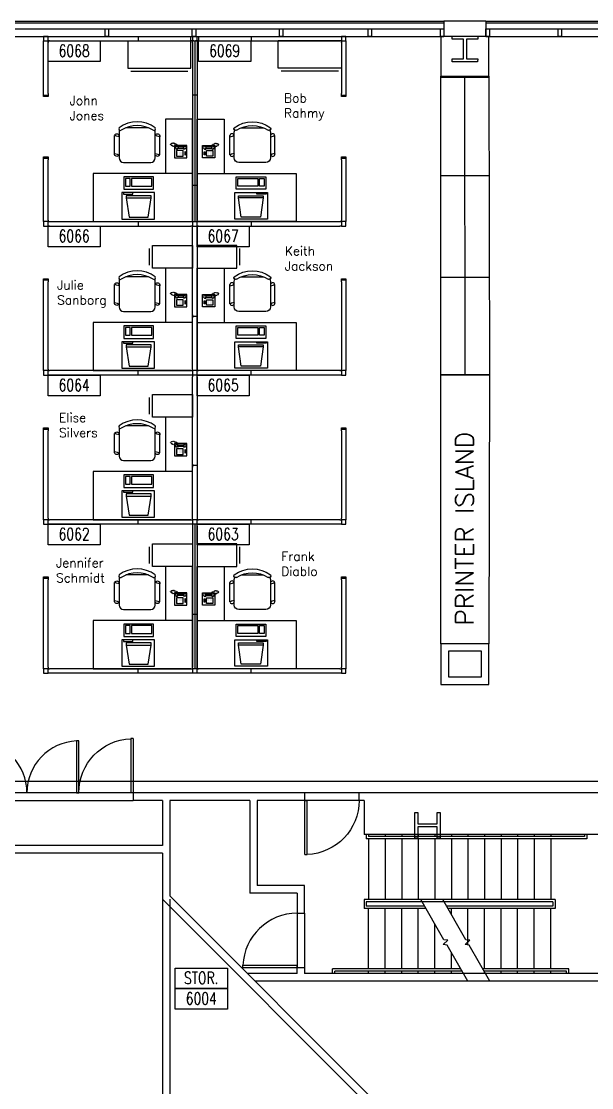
# Model space of a CAD drawing. Header units: millimetres. Extents: x 489553527 to 489553786, y 110504148 to 110504403.
# Drawn here: x 489553643.5 to 489553681.4, y 110504331.7 to 110504402.5 of the extents above; entities that cross this region are included whole.
import ezdxf
from ezdxf.enums import TextEntityAlignment as Align

# ---------------------------------------------------------------- set-up
doc = ezdxf.new("R2010")
doc.units = ezdxf.units.MM
for name, color, linetype in [('CHAIRS', 4, 'Continuous'), ('CPU', 6, 'Continuous'), ('E-B-CORE', 8, 'Continuous'), ('E-B-FURR', 6, 'Continuous'), ('E-B-GLAZ', 8, 'Continuous'), ('E-B-MULL', 8, 'Continuous'), ('E-B-SHEL', 2, 'Continuous'), ('E-C-HEAD', 5, 'Continuous'), ('E-F-DOOR', 3, 'Continuous'), ('E-F-STAIR', 8, 'Continuous'), ('E-S-COLM', 8, 'Continuous'), ('EMPLOYEE', 1, 'Continuous'), ('FILE_CABINETS', 1, 'Continuous'), ('FURNITURE', 3, 'Continuous'), ('PANELS_201', 6, 'Continuous'), ('PHONES', 4, 'Continuous'), ('PRINTER_ISLAND', 7, 'Continuous'), ('RMNUM', 40, 'Continuous')]:
    doc.layers.add(name, color=color, linetype=linetype)
doc.styles.add('ARCHITXT', font='simplex.shx')
doc.styles.add('ROMANS', font='romans', dxfattribs={"width": 0.75, "height": 8})

# ---------------------------------------------------------------- blocks, each defined once
blk = doc.blocks.new('DR-36')
for p, q in [((0, 36), (0, 0)), ((0, 36), (1.5, 36)), ((1.5, 36), (1.5, 0)), ((0, 0), (1.5, 0))]:
    blk.add_line(p, q)
blk.add_arc((0, 0), 36, 0, 87.61406)
blk = doc.blocks.new('DR-69P')
for points in [[(1.5, 0), (0, 0), (0, 34.5), (1.5, 34.5)], [(67.5, 0), (69, 0), (69, 34.5), (67.5, 34.5)]]:
    blk.add_lwpolyline(points, close=True)
for centre, start, end in [((0, 0), 0, 87.51045), ((69, 0), 92.48955, 180)]:
    blk.add_arc(centre, 34.5, start, end)
blk = doc.blocks.new('RMNUM')
at = {"layer": 'RMNUM'}
blk.add_lwpolyline([(-16.33354, 6.674702), (18.388073, 6.674702), (18.388073, -6.982766), (-16.33354, -6.982766), (-16.33354, 6.674702)], dxfattribs=at)
at = {"layer": 'RMNUM', "style": 'ROMANS', "width": 0.75}
blk.add_attdef('NUMBER', text='', height=8, dxfattribs=at).set_placement((1.027267, 0.114097), align=Align.MIDDLE_CENTER)
blk = doc.blocks.new('DESK2')
for p, q in [((33, 0), (-33, 0)), ((-33, 0), (-33, -68)), ((33, -32), (33, 0)), ((-33, -32), (33, -32)), ((-15, -68), (-15, -32)), ((-33, -68), (-15, -68))]:
    blk.add_line(p, q)
blk = doc.blocks.new('RECTANG')
for p, q in [((1, 1), (0, 1)), ((0, 1), (0, 0)), ((1, 0), (1, 1)), ((0, 0), (1, 0))]:
    blk.add_line(p, q)
blk = doc.blocks.new('IBMAT', base_point=(61, 306))
for p, q in [((75, 307), (75, 306)), ((81, 307), (75, 307)), ((81, 306), (81, 307))]:
    blk.add_line(p, q)
at = {"xscale": 21, "yscale": 17, "zscale": 21}
blk.add_blockref('RECTANG', (61, 306), dxfattribs=at)
blk = doc.blocks.new('KEYBOARD', base_point=(60, 294))
for p, xscale, yscale, zscale in [((60, 294), 19, 8, 19), ((61, 295), 13, 5, 13), ((75, 295), 3, 5, 3)]:
    blk.add_blockref('RECTANG', p, dxfattribs=dict(xscale=xscale, yscale=yscale, zscale=zscale))
blk = doc.blocks.new('COMPUTER')
for p, q in [((-6.64, 16.23), (-8.5, 3.5)), ((6.08, 16.23), (-6.64, 16.23)), ((8, 3.5), (6.08, 16.23)), ((-8.5, 3.5), (-8.5, 2.04)), ((8, 3.5), (-8.5, 3.5)), ((-8.5, 2.04), (8, 2.04)), ((8, 2.04), (8, 3.5))]:
    blk.add_line(p, q)
at = {"xscale": 1.033846153846154, "yscale": 1.033846153846154, "zscale": 1.033846153846154}
for name, p in [('IBMAT', (-10.86, 0)), ('KEYBOARD', (-10.05, -10.5))]:
    blk.add_blockref(name, p, dxfattribs=at)
blk = doc.blocks.new('CHAIR7')
for p, q in [((5.12, 15.04), (17.88, 15.04)), ((0, 9), (0, -9)), ((20, 12), (3, 12)), ((23, -7.44), (23, 7.44)), ((3, -12), (20, -12)), ((5.12, -15), (17.88, -15))]:
    blk.add_line(p, q)
for centre, radius, start, end in [((5.56, 13.54), 1.56, 73.7398, 286.2602), ((17.44, 13.54), 1.56, 253.7398, 106.2602), ((3, 9), 3, 90, 180), ((20, 9), 3, 62.41556, 90), ((22.34, 11.12), 1.1, 53.30994, 212.02741), ((4.82, 0), 19.64, 327.57575, 32.42425), ((7, 0), 20, 323.1301, 36.8699), ((3, -9), 3, 180, 270), ((5.56, -13.5), 1.56, 73.7398, 286.2602), ((17.44, -13.5), 1.56, 253.7398, 106.2602), ((20, -9), 3, 270, 297.58444), ((22.34, -11.12), 1.1, 147.97259, 306.69006)]:
    blk.add_arc(centre, radius, start, end)
blk = doc.blocks.new('FNPHONE')
for p, q in [((-9.1, 0.22), (-9.7, 0.02)), ((-8.9, 0.62), (-9.5, 0.42)), ((-8.7, 1.02), (-9.3, 0.82)), ((-8.5, 1.42), (-9.1, 1.22)), ((-8.3, 1.82), (-8.9, 1.62)), ((-7.14, 0.56), (-7.5, -0.58)), ((-7.29, 6.54), (-7.29, 1.54)), ((-6.29, 6.54), (-6.29, 1.54)), ((-3.87, 4.85), (-3.87, 4.85)), ((-3.87, 3.91), (-3.87, 3.91)), ((-3.87, 2.97), (-3.87, 2.97)), ((-3.87, 2.03), (-3.87, 2.03)), ((-2.94, 4.85), (-2.94, 4.85)), ((-2.94, 3.91), (-2.94, 3.91)), ((-2.94, 2.97), (-2.94, 2.97)), ((-2.94, 2.03), (-2.94, 2.03)), ((-2, 4.85), (-2, 4.85)), ((-2, 3.91), (-2, 3.91)), ((-2, 2.97), (-2, 2.97)), ((-2, 2.03), (-2, 2.03)), ((-9.3, -0.18), (-9.9, -0.38)), ((-9.3, -0.58), (-9.9, -0.78)), ((-9.3, -0.98), (-9.9, -1.18)), ((-9.3, -1.38), (-9.9, -1.58)), ((-9.1, -1.78), (-9.7, -1.98)), ((-8.9, -2.18), (-9.5, -2.38)), ((-8.43, -2.46), (-9.03, -2.66)), ((-7.9, -1.98), (-8.5, -2.18)), ((-7.7, -1.58), (-8.3, -1.78)), ((-7.5, -1.18), (-8.1, -1.38)), ((-7.3, -0.78), (-7.9, -0.98))]:
    blk.add_line(p, q)
for centre, start, end in [((-6.79, 6.54), 298.49146, 241.50854), ((-6.79, 1.54), 118.49146, 61.50854)]:
    blk.add_arc(centre, 1.05, start, end)
for p, xscale, yscale, zscale in [((-8.21, 0), 8.20528234483245, 8.104073169521023, 8.20528234483245), ((-4.03, 6.72), 2.03125, 0.46875, 2.03125), ((-4.81, 1.25), 3.75, 4.375, 3.75)]:
    blk.add_blockref('RECTANG', p, dxfattribs=dict(xscale=xscale, yscale=yscale, zscale=zscale))
blk = doc.blocks.new('FC15X27A')
for p, q in [((7.53125, 0), (-7.53125, 0)), ((-7.53125, 0), (-7.53125, -26.5)), ((7.53125, -26.5), (7.53125, 0)), ((-7.53125, -26.5), (7.53125, -26.5)), ((-5.53125, -28.5), (5.53125, -28.5))]:
    blk.add_line(p, q)
blk = doc.blocks.new('FC42X18D')
for p, q in [((-21, 0), (-21, -18)), ((-21, 0), (21, 0)), ((21, -18), (21, 0)), ((-21, -18), (21, -18)), ((-19, -20), (19, -20))]:
    blk.add_line(p, q)

msp = doc.modelspace()

# ---------------------------------------------------------------- linework, layer by layer
at = {"layer": 'E-B-CORE'}
for p, q in [((489553653.3561563, 110504351.2981165), (489553650.9061564, 110504351.2981165)), ((489553650.9061564, 110504351.2981165), (489553650.9061564, 110504350.7981165)), ((489553662.3311564, 110504351.2981165), (489553653.3561563, 110504351.2981165)), ((489553662.3311564, 110504350.7981165), (489553662.3311564, 110504351.2981165)), ((489553691.4576391, 110504351.2981165), (489553665.9311564, 110504351.2981165)), ((489553665.9311564, 110504350.7981165), (489553665.9311564, 110504351.2981165)), ((489553652.8561563, 110504350.7981165), (489553650.9061564, 110504350.7981165)), ((489553652.8561563, 110504350.7981165), (489553652.8561563, 110504347.7981165)), ((489553658.6561564, 110504350.7981165), (489553653.3561563, 110504350.7981165)), ((489553653.3561563, 110504350.7981165), (489553653.3561563, 110504344.4481165)), ((489553658.6561564, 110504350.7981165), (489553658.6561564, 110504344.6370992)), ((489553659.1561564, 110504350.7981165), (489553659.1561564, 110504345.1370992)), ((489553662.3311564, 110504350.7981165), (489553659.1561564, 110504350.7981165)), ((489553666.2561564, 110504350.7981165), (489553665.9311564, 110504350.7981165)), ((489553666.2561564, 110504350.7981165), (489553666.2561564, 110504348.5370992)), ((489553683.2576391, 110504348.5370992), (489553666.2561564, 110504348.5370992)), ((489553652.8561563, 110504347.7981165), (489553638.4561564, 110504347.7981165)), ((489553652.8561563, 110504347.2981165), (489553637.9561564, 110504347.2981165)), ((489553652.8561563, 110504347.2981165), (489553652.8561563, 110504344.2410097)), ((489553661.8090233, 110504344.6370992), (489553658.6561564, 110504344.6370992)), ((489553662.3090233, 110504345.1370992), (489553659.1561564, 110504345.1370992)), ((489553661.8090233, 110504344.6370992), (489553661.8090233, 110504343.2981165)), ((489553662.3090233, 110504343.2981165), (489553662.3090233, 110504345.1370992)), ((489553668.0600669, 110504329.0370992), (489553652.8561563, 110504344.2410097)), ((489553668.2671736, 110504329.5370992), (489553653.3561563, 110504344.4481165)), ((489553661.8090233, 110504343.2981165), (489553662.3090233, 110504343.2981165)), ((489553661.8090233, 110504339.2981165), (489553661.8090233, 110504339.6981165)), ((489553661.8090233, 110504339.6981165), (489553662.3090233, 110504339.6981165)), ((489553662.3090233, 110504339.6981165), (489553662.3090233, 110504339.2981165)), ((489553661.8090233, 110504339.2981165), (489553658.5061564, 110504339.2981165)), ((489553683.2576391, 110504339.2981165), (489553662.3090233, 110504339.2981165)), ((489553683.7576391, 110504338.7981165), (489553659.0061564, 110504338.7981165))]:
    msp.add_line(p, q, dxfattribs=at)
at = {"layer": 'E-B-FURR'}
for p, q in [((489553638.3561563, 110504401.5370992), (489553671.5561564, 110504401.5370992)), ((489553674.3561563, 110504401.5370992), (489553707.9561564, 110504401.5370992)), ((489553652.8561563, 110504344.2410097), (489553652.8561563, 110504323.7981165)), ((489553653.3561563, 110504344.2410097), (489553653.3561563, 110504323.2981165))]:
    msp.add_line(p, q, dxfattribs=at)
for points in [[(489553674.5561564, 110504401.5370992), (489553671.3561563, 110504401.5370992), (489553671.3561563, 110504398.8370992), (489553674.5561564, 110504398.8370992)], [(489553674.5561564, 110504361.1981165), (489553671.3561563, 110504361.1981165), (489553671.3561563, 110504358.4981165), (489553674.5561564, 110504358.4981165)], [(489553674.0561564, 110504360.6981165), (489553671.8561563, 110504360.6981165), (489553671.8561563, 110504358.9981165), (489553674.0561564, 110504358.9981165)]]:
    msp.add_lwpolyline(points, close=True, dxfattribs=at)
at = {"layer": 'E-B-GLAZ'}
for p, q in [((489553638.3561563, 110504402.5370992), (489553671.5561564, 110504402.5370992)), ((489553638.3561563, 110504402.4370992), (489553671.5561564, 110504402.4370992)), ((489553638.3561563, 110504402.0370992), (489553671.5561564, 110504402.0370992)), ((489553674.3561563, 110504402.5370992), (489553707.9561564, 110504402.5370992)), ((489553674.3561563, 110504402.4370992), (489553707.9561564, 110504402.4370992)), ((489553674.3561563, 110504402.0370992), (489553707.9561564, 110504402.0370992))]:
    msp.add_line(p, q, dxfattribs=at)
at = {"layer": 'E-B-MULL'}
for points in [[(489553649.2811564, 110504402.0370992), (489553649.2811564, 110504401.5370992), (489553649.0561564, 110504401.5370992), (489553649.0561564, 110504402.0370992)], [(489553655.0686564, 110504402.0370992), (489553655.0686564, 110504401.5370992), (489553654.8436564, 110504401.5370992), (489553654.8436564, 110504402.0370992)], [(489553660.8561563, 110504402.0370992), (489553660.8561563, 110504401.5370992), (489553660.6311564, 110504401.5370992), (489553660.6311564, 110504402.0370992)], [(489553666.7561564, 110504402.0370992), (489553666.7561564, 110504401.5370992), (489553666.5311564, 110504401.5370992), (489553666.5311564, 110504402.0370992)], [(489553671.5561564, 110504402.0370992), (489553671.5561564, 110504401.5370992), (489553671.3311564, 110504401.5370992), (489553671.3311564, 110504402.0370992)], [(489553674.5811564, 110504402.0370992), (489553674.5811564, 110504401.5370992), (489553674.3561563, 110504401.5370992), (489553674.3561563, 110504402.0370992)], [(489553679.3811564, 110504402.0370992), (489553679.3811564, 110504401.5370992), (489553679.1561564, 110504401.5370992), (489553679.1561564, 110504402.0370992)]]:
    msp.add_lwpolyline(points, close=True, dxfattribs=at)
at = {"layer": 'E-B-SHEL'}
for p, q in [((489553671.5561564, 110504402.5370992), (489553671.5561564, 110504401.5370992)), ((489553674.3561563, 110504402.5370992), (489553671.5561564, 110504402.5370992)), ((489553674.3561563, 110504402.5370992), (489553674.3561563, 110504401.5370992)), ((489553674.3561563, 110504401.5370992), (489553671.5561564, 110504401.5370992))]:
    msp.add_line(p, q, dxfattribs=at)
at = {"layer": 'E-C-HEAD'}
for p, q in [((489553701.2996281, 110504352.0481165), (489553632.4061564, 110504352.0481165)), ((489553650.9061564, 110504351.2981165), (489553640.4061564, 110504351.2981165)), ((489553665.9311564, 110504351.2981165), (489553662.3311564, 110504351.2981165)), ((489553640.4061564, 110504350.7981165), (489553650.9061564, 110504350.7981165)), ((489553665.9311564, 110504350.7981165), (489553662.3311564, 110504350.7981165)), ((489553661.8090233, 110504343.2981165), (489553661.8090233, 110504339.6981165)), ((489553662.3090233, 110504343.2981165), (489553662.3090233, 110504339.6981165))]:
    msp.add_line(p, q, dxfattribs=at)
at = {"layer": 'E-F-STAIR'}
for p, q in [((489553666.4061564, 110504348.5370992), (489553666.4061564, 110504348.2370992)), ((489553681.0561564, 110504348.2370992), (489553666.4061564, 110504348.2370992)), ((489553666.5561564, 110504348.5370992), (489553666.5561564, 110504348.3870992)), ((489553680.9061564, 110504348.3870992), (489553666.5561564, 110504348.3870992)), ((489553666.5561564, 110504348.2370992), (489553666.5561564, 110504344.2176079)), ((489553667.6561564, 110504348.5370992), (489553667.6561564, 110504348.3870992)), ((489553667.6561564, 110504348.2370992), (489553667.6561564, 110504344.2176079)), ((489553668.7561564, 110504348.5370992), (489553668.7561564, 110504348.3870992)), ((489553668.7561564, 110504348.2370992), (489553668.7561564, 110504344.2176079)), ((489553669.8561563, 110504348.5370992), (489553669.8561563, 110504348.3870992)), ((489553669.8561563, 110504348.2370992), (489553669.8561563, 110504344.2176079)), ((489553670.9561564, 110504348.5370992), (489553670.9561564, 110504348.3870992)), ((489553670.9561564, 110504348.2370992), (489553670.9561564, 110504344.2176079)), ((489553672.0561564, 110504348.5370992), (489553672.0561564, 110504348.3870992)), ((489553672.0561564, 110504348.2370992), (489553672.0561564, 110504344.2176079)), ((489553673.1561564, 110504348.5370992), (489553673.1561564, 110504348.3870992)), ((489553673.1561564, 110504348.2370992), (489553673.1561564, 110504344.2176079)), ((489553674.2561564, 110504348.5370992), (489553674.2561564, 110504348.3870992)), ((489553674.2561564, 110504348.2370992), (489553674.2561564, 110504344.2176079)), ((489553675.3561563, 110504348.5370992), (489553675.3561563, 110504348.3870992)), ((489553675.3561563, 110504348.2370992), (489553675.3561563, 110504344.2176079)), ((489553676.4561564, 110504348.5370992), (489553676.4561564, 110504348.3870992)), ((489553676.4561564, 110504348.2370992), (489553676.4561564, 110504344.2176079)), ((489553677.5561564, 110504348.5370992), (489553677.5561564, 110504348.3870992)), ((489553677.5561564, 110504348.2370992), (489553677.5561564, 110504344.2176079)), ((489553678.6561564, 110504348.5370992), (489553678.6561564, 110504348.3870992)), ((489553678.6561564, 110504348.2370992), (489553678.6561564, 110504344.2176079)), ((489553680.9061564, 110504348.5370992), (489553680.9061564, 110504348.3870992)), ((489553681.0561564, 110504348.5370992), (489553681.0561564, 110504348.2370992)), ((489553678.9561564, 110504344.2176079), (489553666.2561564, 110504344.2176079)), ((489553666.2561564, 110504344.2176079), (489553666.2561564, 110504343.6176079)), ((489553678.8061564, 110504344.0676079), (489553666.4061564, 110504344.0676079)), ((489553666.4061564, 110504344.0676079), (489553666.4061564, 110504343.7676079)), ((489553678.8061564, 110504344.0676079), (489553678.8061564, 110504343.7676079)), ((489553678.9561564, 110504344.2176079), (489553678.9561564, 110504343.6176079)), ((489553670.3663704, 110504343.6176079), (489553666.2561564, 110504343.6176079)), ((489553670.2797679, 110504343.7676079), (489553666.4061564, 110504343.7676079)), ((489553666.5561564, 110504339.5981165), (489553666.5561564, 110504343.6176079)), ((489553667.6561564, 110504339.5981165), (489553667.6561564, 110504343.6176079)), ((489553668.7561564, 110504339.5981165), (489553668.7561564, 110504343.6176079)), ((489553669.8561563, 110504339.5981165), (489553669.8561563, 110504343.6176079)), ((489553678.8061564, 110504343.7676079), (489553671.7435555, 110504343.7676079)), ((489553678.9561564, 110504343.6176079), (489553671.830158, 110504343.6176079)), ((489553672.0561564, 110504343.2261672), (489553672.0561564, 110504343.6176079)), ((489553673.1561564, 110504341.1951024), (489553673.1561564, 110504343.6176079)), ((489553674.2561564, 110504339.5981165), (489553674.2561564, 110504343.6176079)), ((489553675.3561563, 110504339.5981165), (489553675.3561563, 110504343.6176079)), ((489553676.4561564, 110504339.5981165), (489553676.4561564, 110504343.6176079)), ((489553677.5561564, 110504339.5981165), (489553677.5561564, 110504343.6176079)), ((489553678.6561564, 110504339.5981165), (489553678.6561564, 110504343.6176079)), ((489553670.9561564, 110504339.5981165), (489553670.9561564, 110504342.5960686)), ((489553672.0561564, 110504339.5981165), (489553672.0561564, 110504340.6908127)), ((489553672.6870248, 110504339.5981165), (489553664.1561564, 110504339.5981165)), ((489553664.1561564, 110504339.2981165), (489553664.1561564, 110504339.5981165)), ((489553679.8561563, 110504339.5981165), (489553674.1508124, 110504339.5981165)), ((489553679.8561563, 110504339.2981165), (489553679.8561563, 110504339.5981165)), ((489553672.7736274, 110504339.4481165), (489553664.3061564, 110504339.4481165)), ((489553664.3061564, 110504339.2981165), (489553664.3061564, 110504339.4481165)), ((489553666.5561564, 110504339.2981165), (489553666.5561564, 110504339.4481165)), ((489553667.6561564, 110504339.2981165), (489553667.6561564, 110504339.4481165)), ((489553668.7561564, 110504339.2981165), (489553668.7561564, 110504339.4481165)), ((489553669.8561563, 110504339.2981165), (489553669.8561563, 110504339.4481165)), ((489553670.9561564, 110504339.2981165), (489553670.9561564, 110504339.4481165)), ((489553672.0561564, 110504339.2981165), (489553672.0561564, 110504339.4481165)), ((489553679.7061564, 110504339.4481165), (489553674.237415, 110504339.4481165)), ((489553674.2561564, 110504339.2981165), (489553674.2561564, 110504339.4481165)), ((489553675.3561563, 110504339.2981165), (489553675.3561563, 110504339.4481165)), ((489553676.4561564, 110504339.2981165), (489553676.4561564, 110504339.4481165)), ((489553677.5561564, 110504339.2981165), (489553677.5561564, 110504339.4481165)), ((489553678.6561564, 110504339.2981165), (489553678.6561564, 110504339.4481165)), ((489553679.7061564, 110504339.2981165), (489553679.7061564, 110504339.4481165))]:
    msp.add_line(p, q, dxfattribs=at)
for points in [[(489553673.148905, 110504338.7981165), (489553671.7709798, 110504341.1847531), (489553671.521042, 110504341.217658), (489553671.8138623, 110504341.5104783), (489553671.5639246, 110504341.5433832), (489553670.0199603, 110504344.2176079)], [(489553674.6126926, 110504338.7981165), (489553673.2347674, 110504341.1847531), (489553672.9848295, 110504341.217658), (489553673.2776499, 110504341.5104783), (489553673.0277121, 110504341.5433832), (489553671.4837478, 110504344.2176079)]]:
    msp.add_lwpolyline(points, dxfattribs=at)
at = {"layer": 'E-S-COLM'}
for points in [[(489553672.1072259, 110504401.3439711), (489553672.1075195, 110504401.5439709), (489553673.8075176, 110504401.541475), (489553673.807224, 110504401.3414752), (489553673.0572248, 110504401.3425764), (489553673.0553162, 110504400.0425778), (489553673.8053154, 110504400.0414766), (489553673.8050218, 110504399.8414769), (489553672.1050236, 110504399.8439727), (489553672.1053173, 110504400.0439725), (489553672.8553164, 110504400.0428714), (489553672.8572251, 110504401.34287)], [(489553671.1217833, 110504349.992078), (489553671.3217833, 110504349.992078), (489553671.3217833, 110504348.292078), (489553671.1217833, 110504348.292078), (489553671.1217833, 110504349.042078), (489553669.8217833, 110504349.042078), (489553669.8217833, 110504348.292078), (489553669.6217833, 110504348.292078), (489553669.6217833, 110504349.992078), (489553669.8217833, 110504349.992078), (489553669.8217833, 110504349.242078), (489553671.1217833, 110504349.242078)]]:
    msp.add_lwpolyline(points, close=True, dxfattribs=at)
at = {"layer": 'FILE_CABINETS'}
for p, q in [((489553672.9686564, 110504379.0660442), (489553672.9561564, 110504398.8981165)), ((489553671.3561563, 110504392.3042499), (489553674.5644634, 110504392.3082943)), ((489553671.3779716, 110504385.5457681), (489553674.5729831, 110504385.5497957))]:
    msp.add_line(p, q, dxfattribs=at)
msp.add_lwpolyline([(489553671.3561563, 110504379.0660442), (489553671.3561563, 110504398.8981165), (489553674.5561564, 110504398.8981165), (489553674.5811564, 110504379.0660442)], close=True, dxfattribs=at)
at = {"layer": 'PANELS_201', "linetype": 'Continuous'}
for p, q in [((489553651.1562341, 110504401.5370992), (489553651.3562341, 110504401.5370992)), ((489553651.1562341, 110504401.2370992), (489553651.3562341, 110504401.2370992)), ((489553651.256234, 110504401.5370992), (489553651.256234, 110504401.2370992)), ((489553654.8562339, 110504401.5370992), (489553654.8562339, 110504401.2370992)), ((489553655.1561564, 110504401.2369671), (489553655.1561564, 110504401.5369671)), ((489553658.6561562, 110504401.5369671), (489553658.8561562, 110504401.5369671)), ((489553658.6561562, 110504401.2369671), (489553658.8561562, 110504401.2369671)), ((489553658.7561562, 110504401.5369671), (489553658.7561562, 110504401.2369671)), ((489553654.8561563, 110504383.0369671), (489553654.8561563, 110504388.8369671)), ((489553655.1561564, 110504388.8369671), (489553655.1561564, 110504383.0369671)), ((489553654.8561563, 110504379.4369671), (489553654.8561563, 110504382.8369671)), ((489553655.1561564, 110504382.8369671), (489553655.1561564, 110504379.4369671)), ((489553654.8561563, 110504373.1369671), (489553654.8561563, 110504378.9369671)), ((489553655.1561564, 110504378.9369671), (489553655.1561564, 110504373.1369671)), ((489553654.8561563, 110504369.5369671), (489553654.8561563, 110504372.9369671)), ((489553655.1561564, 110504372.9369671), (489553655.1561564, 110504369.5369671))]:
    msp.add_line(p, q, dxfattribs=at)
for points in [[(489553645.256234, 110504401.5370992), (489553644.9562341, 110504401.5370992), (489553644.9562341, 110504401.2370992)], [(489553644.9562341, 110504401.1370992), (489553644.9562341, 110504401.2370992), (489553645.256234, 110504401.2370992), (489553645.256234, 110504401.1370992)], [(489553644.9562341, 110504397.7370994), (489553644.9562341, 110504401.1370992)], [(489553645.3562341, 110504401.2370992), (489553645.256234, 110504401.2370992), (489553645.256234, 110504401.5370992), (489553645.3562341, 110504401.5370992)], [(489553645.256234, 110504397.7370994), (489553645.256234, 110504401.1370992)], [(489553645.3562341, 110504401.5370992), (489553651.1562341, 110504401.5370992)], [(489553645.3562341, 110504401.2370992), (489553651.1562341, 110504401.2370992)], [(489553651.3562341, 110504401.5370992), (489553654.7562339, 110504401.5370992)], [(489553651.3562341, 110504401.2370992), (489553654.7562339, 110504401.2370992)], [(489553654.7561564, 110504401.5369671), (489553654.8561563, 110504401.5369671), (489553654.8561563, 110504401.2369671), (489553654.7561564, 110504401.2369671)], [(489553654.9562339, 110504401.2370992), (489553654.8562339, 110504401.2370992), (489553654.7562339, 110504401.2370992), (489553654.7562339, 110504401.5370992), (489553654.9562339, 110504401.5370992)], [(489553654.8561563, 110504401.5369671), (489553655.1561564, 110504401.5369671)], [(489553654.8561563, 110504401.1369671), (489553654.8561563, 110504401.2369671), (489553655.1561564, 110504401.2369671), (489553655.1561564, 110504401.1369671)], [(489553654.8561563, 110504401.1369671), (489553654.8561563, 110504397.7369671)], [(489553655.0061564, 110504401.2369671), (489553655.0061564, 110504397.6369671)], [(489553655.0561564, 110504401.5369671), (489553655.1561564, 110504401.5369671), (489553655.2561564, 110504401.5369671), (489553655.2561564, 110504401.2369671), (489553655.0561564, 110504401.2369671)], [(489553655.2561564, 110504401.2369671), (489553655.1561564, 110504401.2369671), (489553655.1561564, 110504401.5369671), (489553655.2561564, 110504401.5369671)], [(489553655.1561564, 110504401.1369671), (489553655.1561564, 110504397.7369671)], [(489553655.2561564, 110504401.5369671), (489553658.6561562, 110504401.5369671)], [(489553655.2561564, 110504401.2369671), (489553658.6561562, 110504401.2369671)], [(489553658.8560787, 110504401.5370992), (489553664.6560787, 110504401.5370992)], [(489553658.8560787, 110504401.2370992), (489553664.6560787, 110504401.2370992)], [(489553664.6560787, 110504401.5370992), (489553664.7560787, 110504401.5370992), (489553664.7560787, 110504401.2370992), (489553664.6560787, 110504401.2370992)], [(489553665.0560787, 110504401.2370992), (489553665.0560787, 110504401.5370992), (489553664.7560787, 110504401.5370992)], [(489553664.7560787, 110504401.1370992), (489553664.7560787, 110504401.2370992), (489553665.0560787, 110504401.2370992), (489553665.0560787, 110504401.1370992)], [(489553664.7560787, 110504401.1370992), (489553664.7560787, 110504397.7370994)], [(489553665.0560787, 110504401.1370992), (489553665.0560787, 110504397.7370994)], [(489553645.256234, 110504397.7370994), (489553645.256234, 110504397.6370994), (489553645.256234, 110504397.5370994), (489553644.9562341, 110504397.5370994), (489553644.9562341, 110504397.7370994)], [(489553644.9562341, 110504397.6370994), (489553645.256234, 110504397.6370994)], [(489553654.8561563, 110504397.7369671), (489553654.8561563, 110504397.5369671)], [(489553655.1561564, 110504397.6369671), (489553654.8561563, 110504397.6369671)], [(489553655.0061564, 110504397.6369671), (489553655.0061564, 110504391.6369671)], [(489553655.1561564, 110504397.7369671), (489553655.1561564, 110504397.5369671)], [(489553665.0560787, 110504397.7370994), (489553665.0560787, 110504397.6370994), (489553665.0560787, 110504397.5370994), (489553664.7560787, 110504397.5370994), (489553664.7560787, 110504397.7370994)], [(489553664.7560787, 110504397.6370994), (489553665.0560787, 110504397.6370994)], [(489553654.8561563, 110504397.5369671), (489553654.8561563, 110504391.7369671)], [(489553655.1561564, 110504397.5369671), (489553655.1561564, 110504391.7369671)], [(489553644.9561564, 110504393.3369671), (489553644.9561564, 110504393.4369671), (489553644.9561564, 110504393.5369671), (489553645.2561564, 110504393.5369671), (489553645.2561564, 110504393.3369671)], [(489553645.2561564, 110504393.4369671), (489553644.9561564, 110504393.4369671)], [(489553664.756001, 110504393.3369671), (489553664.756001, 110504393.4369671), (489553664.756001, 110504393.5369671), (489553665.0560009, 110504393.5369671), (489553665.0560009, 110504393.3369671)], [(489553665.0560009, 110504393.4369671), (489553664.756001, 110504393.4369671)], [(489553644.9561564, 110504389.3369671), (489553644.9561564, 110504393.3369671)], [(489553645.2561564, 110504389.3369671), (489553645.2561564, 110504393.3369671)], [(489553664.756001, 110504393.3369671), (489553664.756001, 110504389.3369671)], [(489553665.0560009, 110504393.3369671), (489553665.0560009, 110504389.3369671)], [(489553654.8561563, 110504391.7369671), (489553654.8561563, 110504391.5369671)], [(489553655.1561564, 110504391.6369671), (489553654.8561563, 110504391.6369671)], [(489553654.8561563, 110504391.5369671), (489553654.8561563, 110504389.3369671)], [(489553655.0061564, 110504391.6369671), (489553655.0061564, 110504389.2369671)], [(489553655.1561564, 110504391.7369671), (489553655.1561564, 110504391.5369671)], [(489553655.1561564, 110504391.5369671), (489553655.1561564, 110504389.3369671)], [(489553645.2561564, 110504389.3369671), (489553645.2561564, 110504389.2369671), (489553644.9561564, 110504389.2369671), (489553644.9561564, 110504389.3369671)], [(489553644.9561564, 110504389.2369671), (489553644.9561564, 110504388.9369671), (489553645.2561564, 110504388.9369671)], [(489553645.3561563, 110504388.9369671), (489553645.2561564, 110504388.9369671), (489553645.2561564, 110504389.2369671), (489553645.3561563, 110504389.2369671)], [(489553645.3561563, 110504389.2369671), (489553651.1561564, 110504389.2369671)], [(489553651.1561564, 110504389.2369671), (489553651.3561563, 110504389.2369671)], [(489553651.2561564, 110504389.2369671), (489553651.2561564, 110504388.9369671)], [(489553651.3561563, 110504389.2369671), (489553654.7561564, 110504389.2369671)], [(489553654.7561564, 110504389.2369671), (489553654.8561563, 110504389.2369671), (489553654.8561563, 110504388.9369671), (489553654.7561564, 110504388.9369671)], [(489553654.8561563, 110504389.3369671), (489553654.8561563, 110504389.2369671), (489553655.1561564, 110504389.2369671), (489553655.1561564, 110504389.3369671)], [(489553655.2561564, 110504388.9369671), (489553655.1561564, 110504388.9369671), (489553655.1561564, 110504389.2369671), (489553655.2561564, 110504389.2369671)], [(489553655.2561564, 110504389.2369671), (489553658.6561564, 110504389.2369671)], [(489553658.6561564, 110504389.2369671), (489553658.8561563, 110504389.2369671)], [(489553658.7561564, 110504389.2369671), (489553658.7561564, 110504388.9369671)], [(489553658.8561563, 110504389.2369671), (489553664.6561564, 110504389.2369671)], [(489553664.6561564, 110504389.2369671), (489553664.7561564, 110504389.2369671), (489553664.7561564, 110504388.9369671), (489553664.6561564, 110504388.9369671)], [(489553665.0561564, 110504389.3369671), (489553665.0561564, 110504389.2369671), (489553664.7561564, 110504389.2369671), (489553664.7561564, 110504389.3369671)], [(489553664.7561564, 110504388.9369671), (489553665.0561564, 110504388.9369671), (489553665.0561564, 110504389.2369671)], [(489553645.3561563, 110504388.9369671), (489553651.1561564, 110504388.9369671)], [(489553651.1561564, 110504388.9369671), (489553651.3561563, 110504388.9369671)], [(489553651.3561563, 110504388.9369671), (489553654.7561564, 110504388.9369671)], [(489553654.8561563, 110504388.8369671), (489553654.8561563, 110504388.9369671), (489553655.1561564, 110504388.9369671), (489553655.1561564, 110504388.8369671)], [(489553655.2561564, 110504388.9369671), (489553658.6561564, 110504388.9369671)], [(489553658.6561564, 110504388.9369671), (489553658.8561563, 110504388.9369671)], [(489553658.8561563, 110504388.9369671), (489553664.6561564, 110504388.9369671)], [(489553644.9561564, 110504385.2369671), (489553644.9561564, 110504385.3369671), (489553644.9561564, 110504385.4369671), (489553645.2561564, 110504385.4369671), (489553645.2561564, 110504385.2369671)], [(489553645.2561564, 110504385.3369671), (489553644.9561564, 110504385.3369671)], [(489553644.9561564, 110504379.4369671), (489553644.9561564, 110504385.2369671)], [(489553645.2561564, 110504379.4369671), (489553645.2561564, 110504385.2369671)], [(489553664.7561564, 110504385.2369671), (489553664.7561564, 110504385.3369671), (489553664.7561564, 110504385.4369671), (489553665.0561564, 110504385.4369671), (489553665.0561564, 110504385.2369671)], [(489553665.0561564, 110504385.3369671), (489553664.7561564, 110504385.3369671)], [(489553664.7561564, 110504385.2369671), (489553664.7561564, 110504379.4369671)], [(489553665.0561564, 110504385.2369671), (489553665.0561564, 110504379.4369671)], [(489553654.8561563, 110504383.0369671), (489553654.8561563, 110504382.8369671)], [(489553655.1561564, 110504382.9369671), (489553654.8561563, 110504382.9369671)], [(489553655.1561564, 110504383.0369671), (489553655.1561564, 110504382.8369671)], [(489553645.2561564, 110504379.4369671), (489553645.2561564, 110504379.3369671), (489553644.9561564, 110504379.3369671), (489553644.9561564, 110504379.4369671)], [(489553644.9561564, 110504379.3369671), (489553644.9561564, 110504379.0369671), (489553645.2561564, 110504379.0369671)], [(489553645.3561563, 110504379.0369671), (489553645.2561564, 110504379.0369671), (489553645.2561564, 110504379.3369671), (489553645.3561563, 110504379.3369671)], [(489553651.1561564, 110504379.3369671), (489553645.3561563, 110504379.3369671)], [(489553651.3561563, 110504379.3369671), (489553651.1561564, 110504379.3369671)], [(489553651.2561564, 110504379.0369671), (489553651.2561564, 110504379.3369671)], [(489553654.7561564, 110504379.3369671), (489553651.3561563, 110504379.3369671)], [(489553654.7561564, 110504379.3369671), (489553654.8561563, 110504379.3369671), (489553654.8561563, 110504379.0369671), (489553654.7561564, 110504379.0369671)], [(489553655.1561564, 110504379.4369671), (489553655.1561564, 110504379.3369671), (489553654.8561563, 110504379.3369671), (489553654.8561563, 110504379.4369671)], [(489553655.2561564, 110504379.0369671), (489553655.1561564, 110504379.0369671), (489553655.1561564, 110504379.3369671), (489553655.2561564, 110504379.3369671)], [(489553658.6561564, 110504379.3369671), (489553655.2561564, 110504379.3369671)], [(489553658.8561563, 110504379.3369671), (489553658.6561564, 110504379.3369671)], [(489553658.7561564, 110504379.0369671), (489553658.7561564, 110504379.3369671)], [(489553664.6561564, 110504379.3369671), (489553658.8561563, 110504379.3369671)], [(489553664.6561564, 110504379.3369671), (489553664.7561564, 110504379.3369671), (489553664.7561564, 110504379.0369671), (489553664.6561564, 110504379.0369671)], [(489553665.0561564, 110504379.4369671), (489553665.0561564, 110504379.3369671), (489553664.7561564, 110504379.3369671), (489553664.7561564, 110504379.4369671)], [(489553664.7561564, 110504379.0369671), (489553665.0561564, 110504379.0369671), (489553665.0561564, 110504379.3369671)], [(489553651.1561564, 110504379.0369671), (489553645.3561563, 110504379.0369671)], [(489553651.3561563, 110504379.0369671), (489553651.1561564, 110504379.0369671)], [(489553654.7561564, 110504379.0369671), (489553651.3561563, 110504379.0369671)], [(489553655.1561564, 110504378.9369671), (489553655.1561564, 110504379.0369671), (489553654.8561563, 110504379.0369671), (489553654.8561563, 110504378.9369671)], [(489553658.6561564, 110504379.0369671), (489553655.2561564, 110504379.0369671)], [(489553658.8561563, 110504379.0369671), (489553658.6561564, 110504379.0369671)], [(489553664.6561564, 110504379.0369671), (489553658.8561563, 110504379.0369671)], [(489553644.9561564, 110504375.3369671), (489553644.9561564, 110504375.4369671), (489553644.9561564, 110504375.5369671), (489553645.2561564, 110504375.5369671), (489553645.2561564, 110504375.3369671)], [(489553645.2561564, 110504375.4369671), (489553644.9561564, 110504375.4369671)], [(489553644.9561564, 110504369.5369671), (489553644.9561564, 110504375.3369671)], [(489553645.2561564, 110504369.5369671), (489553645.2561564, 110504375.3369671)], [(489553664.7561564, 110504375.3369671), (489553664.7561564, 110504375.4369671), (489553664.7561564, 110504375.5369671), (489553665.0561564, 110504375.5369671), (489553665.0561564, 110504375.3369671)], [(489553665.0561564, 110504375.4369671), (489553664.7561564, 110504375.4369671)], [(489553664.7561564, 110504375.3369671), (489553664.7561564, 110504369.5369671)], [(489553665.0561564, 110504375.3369671), (489553665.0561564, 110504369.5369671)], [(489553654.8561563, 110504373.1369671), (489553654.8561563, 110504372.9369671)], [(489553655.1561564, 110504373.0369671), (489553654.8561563, 110504373.0369671)], [(489553655.1561564, 110504373.1369671), (489553655.1561564, 110504372.9369671)], [(489553645.2561564, 110504369.5369671), (489553645.2561564, 110504369.4369671), (489553644.9561564, 110504369.4369671), (489553644.9561564, 110504369.5369671)], [(489553644.9561564, 110504369.4369671), (489553644.9561564, 110504369.1369671), (489553645.2561564, 110504369.1369671)], [(489553645.3561563, 110504369.1369671), (489553645.2561564, 110504369.1369671), (489553645.2561564, 110504369.4369671), (489553645.3561563, 110504369.4369671)], [(489553651.1561564, 110504369.4369671), (489553645.3561563, 110504369.4369671)], [(489553651.3561563, 110504369.4369671), (489553651.1561564, 110504369.4369671)], [(489553651.2561564, 110504369.1369671), (489553651.2561564, 110504369.4369671)], [(489553654.7561564, 110504369.4369671), (489553651.3561563, 110504369.4369671)], [(489553654.7561564, 110504369.4369671), (489553654.8561563, 110504369.4369671), (489553654.8561563, 110504369.1369671), (489553654.7561564, 110504369.1369671)], [(489553655.1561564, 110504369.5369671), (489553655.1561564, 110504369.4369671), (489553654.8561563, 110504369.4369671), (489553654.8561563, 110504369.5369671)], [(489553655.2561564, 110504369.1369671), (489553655.1561564, 110504369.1369671), (489553655.1561564, 110504369.4369671), (489553655.2561564, 110504369.4369671)], [(489553658.6561564, 110504369.4369671), (489553655.2561564, 110504369.4369671)], [(489553658.8561563, 110504369.4369671), (489553658.6561564, 110504369.4369671)], [(489553658.7561564, 110504369.1369671), (489553658.7561564, 110504369.4369671)], [(489553664.6561564, 110504369.4369671), (489553658.8561563, 110504369.4369671)], [(489553664.6561564, 110504369.4369671), (489553664.7561564, 110504369.4369671), (489553664.7561564, 110504369.1369671), (489553664.6561564, 110504369.1369671)], [(489553665.0561564, 110504369.5369671), (489553665.0561564, 110504369.4369671), (489553664.7561564, 110504369.4369671), (489553664.7561564, 110504369.5369671)], [(489553664.7561564, 110504369.1369671), (489553665.0561564, 110504369.1369671), (489553665.0561564, 110504369.4369671)], [(489553651.1561564, 110504369.1369671), (489553645.3561563, 110504369.1369671)], [(489553651.3561563, 110504369.1369671), (489553651.1561564, 110504369.1369671)], [(489553654.7561564, 110504369.1369671), (489553651.3561563, 110504369.1369671)], [(489553655.1561564, 110504369.0369671), (489553655.1561564, 110504369.1369671), (489553654.8561563, 110504369.1369671), (489553654.8561563, 110504369.0369671)], [(489553654.8561563, 110504369.0369671), (489553654.8561563, 110504363.2369671)], [(489553655.0061564, 110504369.1369671), (489553655.0061564, 110504363.1369671)], [(489553655.1561564, 110504369.0369671), (489553655.1561564, 110504363.2369671)], [(489553658.6561564, 110504369.1369671), (489553655.2561564, 110504369.1369671)], [(489553658.8561563, 110504369.1369671), (489553658.6561564, 110504369.1369671)], [(489553664.6561564, 110504369.1369671), (489553658.8561563, 110504369.1369671)], [(489553644.9561564, 110504365.4369671), (489553644.9561564, 110504365.5369671), (489553644.9561564, 110504365.6369671), (489553645.2561564, 110504365.6369671), (489553645.2561564, 110504365.4369671)], [(489553645.2561564, 110504365.5369671), (489553644.9561564, 110504365.5369671)], [(489553644.9561564, 110504359.6369671), (489553644.9561564, 110504365.4369671)], [(489553645.2561564, 110504359.6369671), (489553645.2561564, 110504365.4369671)], [(489553664.7561564, 110504365.4369671), (489553664.7561564, 110504365.5369671), (489553664.7561564, 110504365.6369671), (489553665.0561564, 110504365.6369671), (489553665.0561564, 110504365.4369671)], [(489553665.0561564, 110504365.5369671), (489553664.7561564, 110504365.5369671)], [(489553664.7561564, 110504365.4369671), (489553664.7561564, 110504359.6369671)], [(489553665.0561564, 110504365.4369671), (489553665.0561564, 110504359.6369671)], [(489553654.8561563, 110504363.2369671), (489553654.8561563, 110504363.0369671)], [(489553655.1561564, 110504363.1369671), (489553654.8561563, 110504363.1369671)], [(489553654.8561563, 110504363.0369671), (489553654.8561563, 110504359.6369671)], [(489553655.0061564, 110504363.1369671), (489553655.0061564, 110504359.5369671)], [(489553655.1561564, 110504363.2369671), (489553655.1561564, 110504363.0369671)], [(489553655.1561564, 110504363.0369671), (489553655.1561564, 110504359.6369671)], [(489553645.2561564, 110504359.6369671), (489553645.2561564, 110504359.5369671), (489553644.9561564, 110504359.5369671), (489553644.9561564, 110504359.6369671)], [(489553644.9561564, 110504359.5369671), (489553644.9561564, 110504359.2369671), (489553645.2561564, 110504359.2369671)], [(489553645.3561563, 110504359.2369671), (489553645.2561564, 110504359.2369671), (489553645.2561564, 110504359.5369671), (489553645.3561563, 110504359.5369671)], [(489553651.1561564, 110504359.5369671), (489553645.3561563, 110504359.5369671)], [(489553651.3561563, 110504359.5369671), (489553651.1561564, 110504359.5369671)], [(489553651.2561564, 110504359.2369671), (489553651.2561564, 110504359.5369671)], [(489553654.7561564, 110504359.5369671), (489553651.3561563, 110504359.5369671)], [(489553654.7561564, 110504359.5369671), (489553654.8561563, 110504359.5369671), (489553654.8561563, 110504359.2369671), (489553654.7561564, 110504359.2369671)], [(489553655.1561564, 110504359.6369671), (489553655.1561564, 110504359.5369671), (489553654.8561563, 110504359.5369671), (489553654.8561563, 110504359.6369671)], [(489553655.2561564, 110504359.2369671), (489553655.1561564, 110504359.2369671), (489553655.1561564, 110504359.5369671), (489553655.2561564, 110504359.5369671)], [(489553658.6561564, 110504359.5369671), (489553655.2561564, 110504359.5369671)], [(489553658.8561563, 110504359.5369671), (489553658.6561564, 110504359.5369671)], [(489553658.7561564, 110504359.2369671), (489553658.7561564, 110504359.5369671)], [(489553664.6561564, 110504359.5369671), (489553658.8561563, 110504359.5369671)], [(489553664.6561564, 110504359.5369671), (489553664.7561564, 110504359.5369671), (489553664.7561564, 110504359.2369671), (489553664.6561564, 110504359.2369671)], [(489553665.0561564, 110504359.6369671), (489553665.0561564, 110504359.5369671), (489553664.7561564, 110504359.5369671), (489553664.7561564, 110504359.6369671)], [(489553664.7561564, 110504359.2369671), (489553665.0561564, 110504359.2369671), (489553665.0561564, 110504359.5369671)], [(489553651.1561564, 110504359.2369671), (489553645.3561563, 110504359.2369671)], [(489553651.3561563, 110504359.2369671), (489553651.1561564, 110504359.2369671)], [(489553654.7561564, 110504359.2369671), (489553651.3561563, 110504359.2369671)], [(489553655.1561564, 110504359.2369671), (489553654.8561563, 110504359.2369671)], [(489553658.6561564, 110504359.2369671), (489553655.2561564, 110504359.2369671)], [(489553658.8561563, 110504359.2369671), (489553658.6561564, 110504359.2369671)], [(489553664.6561564, 110504359.2369671), (489553658.8561563, 110504359.2369671)]]:
    msp.add_lwpolyline(points, dxfattribs=at)
at = {"layer": 'PRINTER_ISLAND'}
msp.add_lwpolyline([(489553671.3561563, 110504361.1981165), (489553671.3561563, 110504379.0660442), (489553674.5811564, 110504379.0660442), (489553674.5561564, 110504361.1981165)], close=True, dxfattribs=at)

# ---------------------------------------------------------------- block references
at = {"xscale": 0.1, "yscale": 0.1, "zscale": 0.1}
for p, values in [((489553646.8895881, 110504400.569629), {'NUMBER': '6068'}), ((489553656.8895104, 110504400.5694969), {'NUMBER': '6069'}), ((489553646.8895104, 110504388.2694969), {'NUMBER': '6066'}), ((489553656.7895104, 110504388.2694969), {'NUMBER': '6067'}), ((489553646.8895104, 110504378.3694969), {'NUMBER': '6064'}), ((489553656.7895104, 110504378.3694969), {'NUMBER': '6065'}), ((489553646.8895104, 110504368.4694969), {'NUMBER': '6062'}), ((489553656.7895104, 110504368.4694969), {'NUMBER': '6063'}), ((489553655.3361434, 110504338.9959327), {'NUMBER': 'STOR.'}), ((489553655.3361434, 110504337.6301859), {'NUMBER': '6004'})]:
    msp.add_blockref('RMNUM', p, dxfattribs=at).add_auto_attribs(values)
at = {"layer": 'CHAIRS', "lineweight": -3, "yscale": 0.1, "zscale": 0.1}
for p, xscale, rotation in [((489553651.1795269, 110504393.1683872), 0.1, 89.99999999999999), ((489553658.8327859, 110504393.1683872), -0.1, 270), ((489553651.1795269, 110504383.2683872), 0.1, 89.99999999999999), ((489553658.8327859, 110504383.2683872), -0.1, 270), ((489553651.1795269, 110504373.3683872), 0.1, 89.99999999999999), ((489553651.1795269, 110504363.4683872), 0.1, 89.99999999999999), ((489553658.8327859, 110504363.4683872), -0.1, 270)]:
    msp.add_blockref('CHAIR7', p, dxfattribs=dict(at, xscale=xscale, rotation=rotation))
at = {"layer": 'CPU', "lineweight": -3, "yscale": 0.1, "zscale": 0.1, "rotation": 180}
for p, xscale in [((489553651.2503487, 110504391.1596853), 0.1), ((489553658.761964, 110504391.1596853), -0.1), ((489553651.2503487, 110504381.2596852), 0.1), ((489553658.761964, 110504381.2596852), -0.1), ((489553651.2503487, 110504371.3596853), 0.1), ((489553651.2503487, 110504361.4596853), 0.1), ((489553658.761964, 110504361.4596853), -0.1)]:
    msp.add_blockref('COMPUTER', p, dxfattribs=dict(at, xscale=xscale))
at = {"layer": 'E-F-DOOR', "yscale": 0.1, "zscale": 0.1}
for name, p, xscale in [('DR-69P', (489553640.4061564, 110504351.2981165), 0.1), ('DR-36', (489553650.9061564, 110504351.2981165), -0.1)]:
    msp.add_blockref(name, p, dxfattribs=dict(at, xscale=xscale))
for p, xscale, rotation in [((489553662.3311564, 110504350.7981165), -0.1, 180), ((489553661.8090233, 110504339.6981165), 0.1, 90)]:
    msp.add_blockref('DR-36', p, dxfattribs=dict(at, xscale=xscale, rotation=rotation))
at = {"layer": 'FURNITURE', "lineweight": -3, "yscale": 0.1, "zscale": 0.1}
for p, xscale in [((489553652.6562339, 110504401.2370992), 0.1), ((489553662.6560787, 110504401.2370992), -0.1)]:
    msp.add_blockref('FC42X18D', p, dxfattribs=dict(at, xscale=xscale))
for name, p, xscale, rotation in [('DESK2', (489553651.5561564, 110504389.2369671), 0.1, 180), ('DESK2', (489553658.4561564, 110504389.2369671), -0.1, 180), ('FC15X27A', (489553654.8561563, 110504386.8900921), -0.1, 270), ('FC15X27A', (489553655.1561564, 110504386.8900921), 0.1, 90), ('DESK2', (489553651.5561564, 110504379.3369671), 0.1, 180), ('DESK2', (489553658.4561564, 110504379.3369671), -0.1, 180), ('FC15X27A', (489553654.8561563, 110504376.9900921), -0.1, 270), ('DESK2', (489553651.5561564, 110504369.4369671), 0.1, 180), ('FC15X27A', (489553654.8561563, 110504367.0900921), -0.1, 270), ('FC15X27A', (489553655.1561564, 110504367.0900921), 0.1, 90), ('DESK2', (489553651.5561564, 110504359.5369671), 0.1, 180), ('DESK2', (489553658.4561564, 110504359.5369671), -0.1, 180)]:
    msp.add_blockref(name, p, dxfattribs=dict(at, xscale=xscale, rotation=rotation))
at = {"layer": 'PHONES', "lineweight": -3, "yscale": 0.1, "zscale": 0.1}
for p, xscale, rotation in [((489553653.6706923, 110504393.4699151), 0.1, 270), ((489553656.3416204, 110504393.4699151), -0.1, 90), ((489553653.6706923, 110504383.5699151), 0.1, 270), ((489553656.3416204, 110504383.5699151), -0.1, 90), ((489553653.6706923, 110504373.6699151), 0.1, 270), ((489553653.6706923, 110504363.7699151), 0.1, 270), ((489553656.3416204, 110504363.7699151), -0.1, 90)]:
    msp.add_blockref('FNPHONE', p, dxfattribs=dict(at, xscale=xscale, rotation=rotation))

# ---------------------------------------------------------------- texts
at = {"layer": 'EMPLOYEE', "lineweight": -3, "char_height": 0.6, "attachment_point": 1, "style": 'ARCHITXT'}
for s, insert, width in [('\\A1;Bob\\PRahmy', (489553660.9365913, 110504397.7409665), 2.581718963), ('\\A1;John\\PJones', (489553646.6920996, 110504397.5794747), 2.181855389), ('\\A1;Keith\\PJackson', (489553660.9918928, 110504387.589973), 2.9946794), ('\\A1;Julie\\PSanborg', (489553645.859399, 110504385.3275585), 3.075306958), ('\\A1;Elise\\PSilvers', (489553645.9876559, 110504376.5197104), 2.445020464), ('\\A1;Frank\\PDiablo', (489553660.7520466, 110504367.31172), 2.280491132), ('\\A1;Jennifer\\PSchmidt', (489553645.7922733, 110504366.873684), 2.984038199)]:
    msp.add_mtext(s, dxfattribs=dict(at, insert=insert, width=width))
at = {"layer": 'PRINTER_ISLAND', "style": 'ARCHITXT'}
msp.add_text('PRINTER ISLAND', height=1.2, rotation=90, dxfattribs=at).set_placement((489553673.5364591, 110504362.4138516))

doc.saveas('drawing.dxf')
